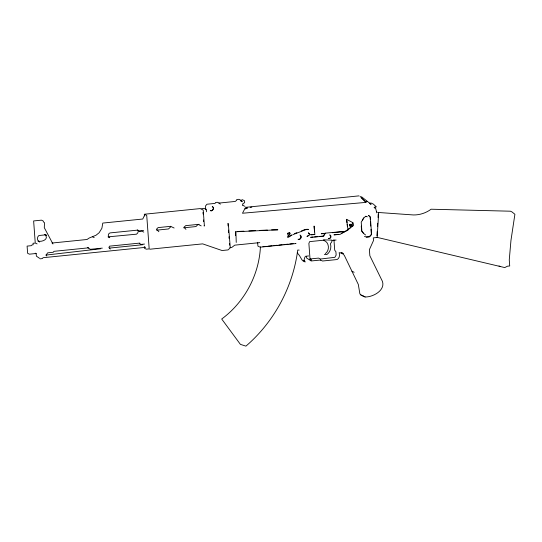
<?xml version="1.0" encoding="UTF-8"?>
<svg xmlns="http://www.w3.org/2000/svg" width="542" height="542" viewBox="0 0 542 542"><rect width="100%" height="100%" fill="white"/><g stroke="black" fill="none" stroke-linecap="round" stroke-linejoin="round"><path stroke-width="0.81" d="M213.291 208.839L213.324 208.236M376.941 235.655L377.191 231.522M377.489 226.563L377.686 223.257M378.031 217.471L378.228 214.165M260.431 246.834C259.069 275.072 244.462 302.246 221.705 319.014L240.404 344.366L245.919 346.135C274.171 321.86 292.937 286.989 297.721 250.058L299.184 250.106M301.027 237.416L299.563 239.191M330.796 236.915L330.01 238.162L328.608 238.494M362.361 220.215L363.641 217.843M324.116 234.618L323.33 236.048L319.36 236.447M341.677 233.101L345.545 231.298L324.895 233.189L325.241 233.351L323.669 236.21L310.627 237.335L313.005 237.091M213.108 209.408L212.349 210.33M309.008 235.126C302.775 238.365 312.856 235.106 308.371 232.85M240.811 200.628L242.301 199.68L244.53 200.743L244.672 202.64L242.721 203.839L242.809 204.978M371.351 234.374L369.339 236.691L366.351 236.996M325.383 253.636C329.888 250.397 329.367 242.145 323.777 240.404M347.537 229.835L350.572 227.518M351.785 226.59L352.998 225.662M347.707 229.916L353.167 225.743L352.944 222.701L346.528 219.286L348.052 230.079L345.715 231.38L332.368 232.728M291.63 235.12L288.988 236.922L287.321 236.989L288.818 236.84L291.454 235.038L291.969 235.289M345.789 230.811L346.955 230.16M345.545 231.298L339.909 234.442L333.96 234.849L337.964 234.442M294.584 233.582L296.887 232.681M301.494 230.892L305.336 229.395M292.795 234.72L305.851 229.639L308.466 229.374L306.643 229.259M244.72 208.602L246.847 207.81L247.45 208.094L244.611 209.151L242.484 213.243L366.27 202.369L361.378 197.762M211.82 210.608L210.662 210.73M45.846 255.092L100.629 248.778M218.88 203.094L235.248 201.441L236.739 200.242L236.685 199.544L238.927 199.32L241.156 200.384L242.288 201.766L240.804 201.062M200.14 208.595L144.321 214.239L144.443 215.919M359.034 195.865L245.817 207.322L245.221 207.037M369.61 203.169L371.101 203.02L373.33 204.083L376.358 206.861L374.746 207.024L374.827 208.162M170.798 226.312L158.095 227.599L156.469 229.225L158.874 231.725M199.11 224.3L185.682 225.648L184.016 227.227L185.953 229.368M37.906 241.082C42.005 242.328 49.647 239.008 44.851 234.496M143.596 230.384L139.111 230.838L137.309 229.984M156.577 230.167L168.487 228.968L171.042 226.549L174.124 228.019M183.684 227.816L195.94 226.57L198.101 224.402L201.19 225.872M51.998 243.04L87.032 239.496L89.24 237.999L96.056 235.214L99.125 232.742L101.896 228.263L102.77 223.074L142.756 219.029L144.924 214.53L146.726 215.384L149.185 248.893L146.32 249.178L144.518 248.324L144.423 247.057M365.308 216.265L367.408 216.82M366.317 216.312L365.565 216.393L363.899 217.965L361.216 222.159L361.873 231.116L363.784 233.555M88.705 247.816L53.956 251.332L53.265 252.26L47.662 252.829L46.158 255.052L46.815 256.048M36.531 253.453L29.431 254.171L27.628 253.317L27.1 246.109L31.212 245.695L32.039 244.896L33.164 244.788L33.048 243.263L35.291 243.04L37.093 243.893M139.836 243.087L109.565 246.149L108.854 247.511L110.27 249.056M102.316 248.114L90.358 249.327L87.452 247.464M144.531 244.056L141.171 244.395L139.369 243.534M109.301 248.107L142.844 244.713M40.067 258.825L42.31 258.595L43.048 257.714L145.432 247.355L144.226 246.779M149.87 249.218L202.674 243.873L222.057 250.526L228.04 249.916L230.296 247.85L228.311 223.622L227.884 223.412L228.087 225.919M314.706 234.422L310.43 234.652M325.241 233.351L321.243 233.758L325.41 233.433M310.945 234.896L314.875 234.503L314.089 226.055L314.516 231.908M314.597 236.935L317.768 236.61M259.808 242.613L234.774 245.147L231.739 247.457L229.869 247.647M324.204 240.147L309.631 241.624L308.879 243.385L309.99 258.602L311.447 260.113L309.963 259.401M262.884 246.698L266.244 246.359M267.924 246.19L272.131 245.763M273.812 245.594L277.172 245.255M278.859 245.086L282.219 244.747M283.9 244.571L288.107 244.151M289.787 243.981L293.147 243.636M332.382 240.404L336.115 240.031M376.846 237.308L504.765 267.579L507.468 266.197L509.71 265.973L509.263 259.889L510.957 240.431L514.9 214.28L511.994 211.942L510.449 211.204L431.114 209.219C426.059 212.959 419.793 215.038 413.505 214.957L377.693 212.43M308.642 255.946L305.654 256.244L304.895 257.111L304.13 259.577L305.193 261.996L302.964 260.932M309.997 258.968L318.56 258.1L320.593 259.022L334.861 257.335L336.148 255.086L335.898 251.664L334.712 250.208L333.947 239.767M320.525 260.031L311.196 260.973L306.643 258.039L306.528 256.461M363.12 296.02L365.139 296.982C372.557 297.219 385.423 290.681 382.462 281.44L369.847 255.729L369.4 249.638L373.492 240.526L373.303 237.863L377.185 237.471L378.668 212.674L378.33 212.511M250.153 207.335L251.834 207.173M237.172 231.488L243.88 231.17M248.913 230.933L255.628 230.614M259.828 230.418L267.375 230.065M271.576 229.869L277.877 229.794L235.919 231.766L236.237 242.437M323.608 239.862L331.779 240.12L331.894 241.644L330.424 243.71C331.718 247.647 330.153 252.26 326.772 254.638L324.333 254.34M350.532 224.3L349.712 224.734L350.064 225.75L349.543 224.652L350.545 224.273M350.01 226.102L351.067 225.696L351.148 224.3M298.405 239.313C301.366 240.282 301.955 235.397 299.97 235.038M298.574 239.395L298.019 239.218M138.63 230.472L137.465 230.14L109.951 232.924C107.858 233.616 107.682 236.929 109.789 237.721L107.987 236.861L136.537 234.178L137.824 232.864L138.054 231.637L142.004 231.238L143.799 232.098M320.302 259.95L322.531 261.014L337.104 259.537C339.536 258.222 339.963 255.147 339.15 252.68L343.33 253.466L341.101 252.403L344.258 255.262L358.323 284.475L359.881 293.859L360.891 294.956L362.91 295.918M366.378 201.238L366.981 201.522M369.603 203.602L371.087 204.307L361.5 196.746M499.019 265.959L500.049 266.454M374.088 207.376L375.579 208.087L376.798 212.864M376.439 211.61L376.785 211.773M349.902 226.095C351.501 227.132 351.738 223.65 351.121 224.164M365.62 234.991L363.526 233.433L361.616 230.994M364.488 236.4L366.609 237.118L369.597 236.813L371.609 234.496L370.322 217.003L368.465 215.31L370.064 216.881L370.247 219.381M328.31 238.433L329.746 238.48L330.816 237.477L330.891 236.014L329.766 234.869L330.722 235.933M242.437 205.161L244.666 206.224M289.198 232.369C290.553 232.471 290.065 236.17 287.897 235.153C288.601 235.756 290.986 233.731 289.353 232.498M295.668 243.385L296.013 243.548L260.14 247.179L257.911 246.115L257.633 242.308M351.941 271.23L354.17 272.294M212.227 206.455C214.91 207.139 212.525 212.254 210.276 210.635M202.796 209.862L200.567 208.799L204.165 208.433L206.394 209.497L206.563 211.78M304.258 261.054L302.029 259.991L299.394 255.431L297.233 252.85M360.891 294.956L365.139 296.982M203.968 225.838L204.402 226.041L203.223 210.066M92.418 236.773L94.22 237.633M44.783 234.456L46.653 235.35L45.264 234.876L38.909 235.519C36.673 237.105 37.066 241.014 39.708 241.942L38.509 241.373M39.532 258.304L36.389 256.149L36.246 254.245L35.237 253.148M365.667 202.085L360.064 196.353M308.574 233.013L309.089 233.765M300.288 235.275L301.061 236.82M212.545 206.692L213.202 207.654M220.289 204.239L219.612 203.345L217.383 202.288L215.513 202.478L215.127 203.399L206.956 204.226L205.493 206.001L205.77 209.801M52.96 243.988L44.302 227.694L44.485 222.694L43.313 221.773L43.258 221.014L41.456 220.154L33.631 220.946L35.203 242.328M346.704 219.368L347.009 222.62M347.165 224.239L347.395 226.671M228.433 230.099L228.636 232.606M228.975 236.786L229.117 238.453M229.523 243.466L229.659 245.14M370.43 221.881L370.735 226.048M370.979 229.381L371.29 233.541M361.257 226.109L361.555 230.174M352.774 222.62L352.944 224.903M202.979 212.383L203.108 214.063M203.535 219.95L203.663 221.631M235.492 231.563L235.614 235.668M287.639 233.555C287.368 236.258 289.53 230.716 287.639 233.555"/></g></svg>
